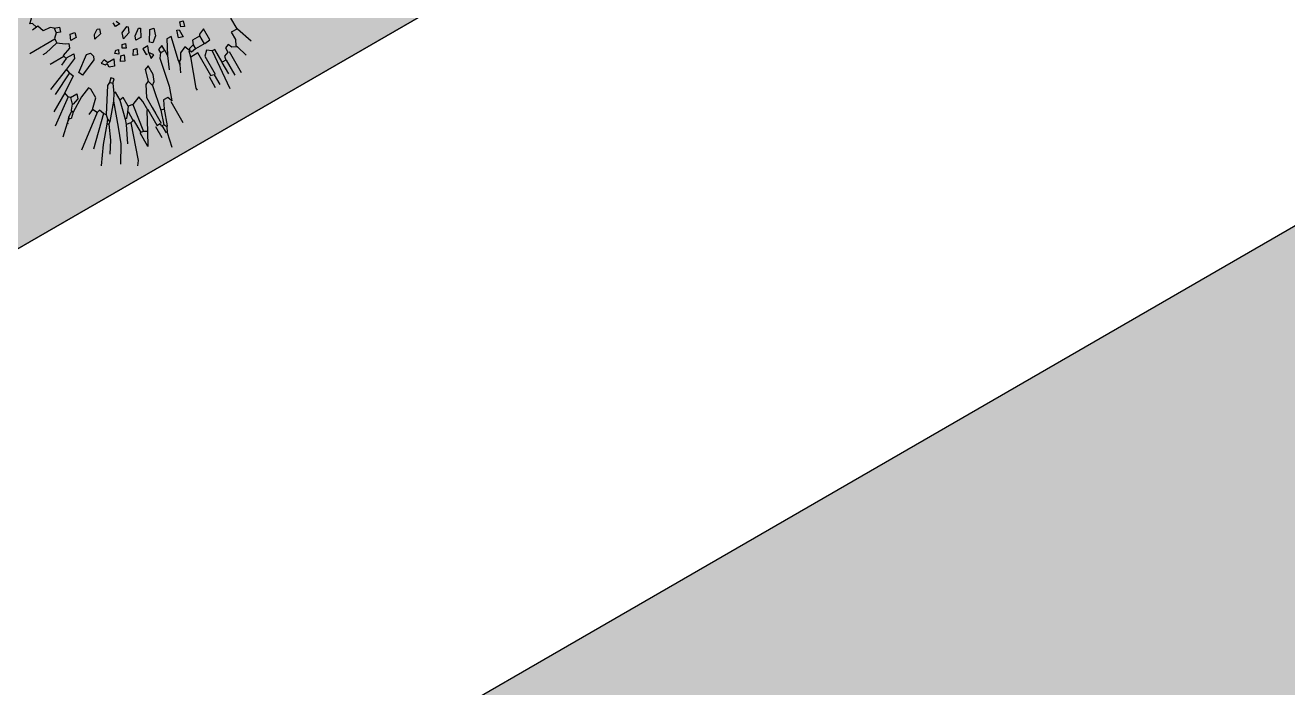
# Model space of a CAD drawing. Header units: metres. Extents: x 97 to 197, y 104 to 205.
# Drawn here: x 141.2316 to 141.6646, y 145.0673 to 145.2944 of the extents above; entities that cross this region are included whole.
import ezdxf

# ---------------------------------------------------------------- set-up
doc = ezdxf.new("R2010")
doc.units = ezdxf.units.M
doc.layers.get('0').update_dxf_attribs({"plot": 0})
doc.layers.add('00-AUX1', color=200, linetype='Continuous', plot=False)
for name, color, linetype in [('18-HATCH', 1, 'Continuous'), ('21-FAC_3º', 3, 'Continuous'), ('22-FAC_4º', 2, 'Continuous'), ('6-VEGETAÇÃO', 104, 'Continuous')]:
    doc.layers.add(name, color=color, linetype=linetype)

# ---------------------------------------------------------------- blocks, each defined once
blk = doc.blocks.new('arb-alz-72')
at = {"color": 94, "linetype": 'Continuous'}
for points in [[(1.482, 4.314), (1.621, 4.361)], [(1.482, 4.311), (1.382, 4.311)], [(1.482, 4.314), (1.482, 4.258), (1.548, 4.258), (1.594, 4.235), (1.607, 4.242)], [(1.607, 4.242), (1.588, 4.202), (1.554, 4.189), (1.568, 4.155), (1.607, 4.155)], [(1.607, 4.242), (1.7, 4.268)], [(1.607, 4.165), (1.799, 4.165)], [(1.607, 4.155), (1.621, 4.116), (1.654, 4.109)], [(1.455, 4.03), (1.449, 4.079), (1.349, 4.079), (1.369, 4.03), (1.382, 4.023)], [(1.535, 4.05), (1.508, 4.016), (1.541, 3.98), (1.707, 3.98)], [(1.654, 4.076), (1.535, 4.076), (1.535, 4.05)], [(1.535, 4.05), (1.866, 4.023)], [(1.654, 4.112), (1.793, 4.112)], [(1.654, 4.109), (1.654, 4.076)], [(1.654, 4.073), (1.76, 4.073)], [(1.21, 3.97), (1.257, 3.957), (1.243, 3.93), (1.204, 3.944), (1.21, 3.97)], [(1.455, 4.026), (1.382, 4.026)], [(1.382, 4.023), (1.382, 3.957), (1.416, 3.944)], [(1.416, 3.944), (1.429, 3.904), (1.442, 3.897)], [(1.416, 3.944), (1.455, 3.944)], [(1.455, 3.944), (1.462, 3.904), (1.442, 3.897)], [(1.455, 4.03), (1.455, 3.944)], [(1.7, 3.944), (1.492, 3.944), (1.492, 3.878)], [(1.707, 3.97), (1.7, 3.937)], [(1.707, 3.97), (1.799, 3.97)], [(1.257, 3.907), (1.323, 3.907), (1.31, 3.871), (1.25, 3.891), (1.257, 3.907)], [(1.442, 3.897), (1.396, 3.878), (1.422, 3.825), (1.468, 3.798), (1.475, 3.785)], [(1.442, 3.897), (1.442, 3.891)], [(1.442, 3.891), (1.488, 3.878)], [(1.488, 3.878), (1.727, 3.791), (1.746, 3.791)], [(1.7, 3.927), (1.799, 3.927)], [(1.144, 3.738), (1.204, 3.719), (1.243, 3.672), (1.224, 3.652), (1.138, 3.705), (1.144, 3.738)], [(1.468, 3.778), (1.27, 3.825), (1.27, 3.785), (1.389, 3.725)], [(1.475, 3.785), (1.468, 3.778)], [(1.468, 3.778), (1.502, 3.772)], [(1.475, 3.785), (1.502, 3.772)], [(1.502, 3.772), (1.561, 3.745)], [(1.091, 3.646), (1.157, 3.613), (1.157, 3.566), (1.124, 3.58), (1.085, 3.633), (1.091, 3.646)], [(1.343, 3.725), (1.296, 3.725), (1.31, 3.686), (1.343, 3.686)], [(1.296, 3.606), (1.343, 3.599), (1.329, 3.633), (1.303, 3.613), (1.296, 3.606)], [(1.343, 3.725), (1.343, 3.686)], [(1.343, 3.725), (1.389, 3.725)], [(1.343, 3.686), (1.376, 3.659), (1.607, 3.613), (1.72, 3.573)], [(1.389, 3.725), (1.495, 3.679)], [(1.032, 3.566), (1.078, 3.547), (1.098, 3.487), (1.051, 3.5), (1.025, 3.56), (1.032, 3.566)], [(1.217, 3.54), (1.263, 3.52), (1.25, 3.487), (1.21, 3.513), (1.217, 3.54)], [(1.296, 3.606), (1.243, 3.626), (1.243, 3.58), (1.296, 3.58), (1.296, 3.593)], [(1.296, 3.606), (1.296, 3.599)], [(1.535, 3.5), (1.515, 3.527), (1.462, 3.55), (1.382, 3.55), (1.396, 3.513), (1.488, 3.487)], [(1.72, 3.573), (1.68, 3.56), (1.68, 3.52), (1.746, 3.487)], [(1.72, 3.563), (1.912, 3.563)], [(0.946, 3.507), (0.979, 3.52), (0.979, 3.48), (0.946, 3.48)], [(1.138, 3.48), (1.171, 3.467), (1.157, 3.441), (1.131, 3.454), (1.138, 3.48)], [(1.21, 3.427), (1.257, 3.408), (1.243, 3.374), (1.204, 3.401), (1.21, 3.427)], [(1.535, 3.5), (1.488, 3.487)], [(1.488, 3.487), (1.502, 3.46), (1.594, 3.411), (1.687, 3.411), (1.746, 3.411), (1.832, 3.411)], [(1.535, 3.5), (1.74, 3.46)], [(1.746, 3.487), (1.74, 3.46)], [(1.74, 3.46), (1.852, 3.421)], [(1.746, 3.487), (1.872, 3.441), (1.879, 3.434)], [(1.879, 3.434), (1.852, 3.421)], [(1.879, 3.434), (1.919, 3.414)], [(0.932, 3.361), (0.972, 3.348), (0.985, 3.288), (0.952, 3.302), (0.926, 3.341), (0.932, 3.361)], [(1.151, 3.408), (1.184, 3.394), (1.164, 3.368), (1.144, 3.388), (1.151, 3.408)], [(1.197, 3.282), (1.197, 3.341), (1.25, 3.315), (1.237, 3.275), (1.21, 3.275)], [(1.687, 3.371), (1.607, 3.371), (1.561, 3.361), (1.588, 3.288)], [(1.832, 3.374), (1.687, 3.374), (1.687, 3.361)], [(1.687, 3.361), (1.832, 3.282)], [(1.832, 3.401), (1.832, 3.368)], [(1.832, 3.401), (1.852, 3.401)], [(1.832, 3.358), (1.932, 3.358)], [(1.852, 3.421), (1.852, 3.401)], [(1.919, 3.408), (1.852, 3.408)], [(1.919, 3.414), (2.038, 3.388)], [(1.197, 3.282), (1.164, 3.269), (1.177, 3.235), (1.204, 3.255), (1.204, 3.275)], [(1.197, 3.282), (1.204, 3.275)], [(1.363, 3.235), (1.336, 3.262), (1.316, 3.242), (1.343, 3.216)], [(1.363, 3.235), (1.343, 3.216)], [(1.363, 3.235), (1.435, 3.202)], [(1.581, 3.249), (1.502, 3.249), (1.508, 3.216)], [(1.588, 3.288), (1.581, 3.249)], [(1.581, 3.249), (1.621, 3.222)], [(1.588, 3.288), (1.819, 3.255)], [(1.7, 3.229), (1.621, 3.229)], [(1.7, 3.235), (1.707, 3.202)], [(1.7, 3.232), (1.813, 3.232)], [(1.832, 3.282), (1.938, 3.226), (1.813, 3.226)], [(1.819, 3.255), (1.813, 3.229)], [(1.832, 3.282), (1.819, 3.255)], [(0.859, 3.176), (0.899, 3.163), (0.899, 3.116), (0.853, 3.136), (0.859, 3.176)], [(1.098, 3.209), (1.124, 3.196), (1.184, 3.057), (1.151, 3.044), (1.058, 3.169), (1.065, 3.202), (1.098, 3.209)], [(1.343, 3.216), (1.356, 3.189), (1.502, 3.096), (1.554, 3.063)], [(1.508, 3.219), (1.435, 3.219), (1.435, 3.202)], [(1.435, 3.202), (1.488, 3.169)], [(1.488, 3.169), (1.614, 3.063)], [(1.488, 3.169), (1.687, 3.096), (1.813, 3.05), (1.952, 2.964)], [(1.508, 3.216), (1.66, 3.176)], [(1.621, 3.222), (1.66, 3.189), (1.66, 3.176)], [(1.66, 3.176), (1.7, 3.163)], [(1.707, 3.202), (1.7, 3.163)], [(1.7, 3.163), (1.839, 3.096)], [(1.707, 3.202), (1.998, 3.103), (2.031, 3.077)], [(0.747, 3.05), (0.727, 3.024), (0.721, 2.964), (0.668, 2.944), (0.668, 2.931)], [(0.747, 3.05), (0.76, 3.09), (0.8, 3.077), (0.787, 3.044)], [(0.747, 3.05), (0.787, 3.044)], [(0.787, 3.044), (0.82, 3.01)], [(0.859, 3.01), (0.899, 3.063), (0.912, 3.09), (0.946, 3.077), (0.972, 3.004)], [(1.002, 3.01), (1.002, 3.083), (1.038, 3.07), (1.078, 2.971)], [(1.462, 2.991), (1.396, 3.06), (1.316, 3.06), (1.296, 3.05), (1.329, 2.964), (1.402, 2.845)], [(1.535, 3.05), (1.495, 3.037), (1.502, 3.01)], [(1.554, 3.063), (1.535, 3.05)], [(1.535, 3.05), (1.74, 2.838)], [(1.554, 3.063), (1.588, 3.057)], [(1.614, 3.063), (1.588, 3.057)], [(1.588, 3.057), (1.621, 3.03)], [(1.614, 3.063), (1.627, 3.044)], [(1.627, 3.044), (1.621, 3.03)], [(1.621, 3.03), (1.746, 2.924), (1.885, 2.825)], [(1.627, 3.044), (1.746, 2.991), (1.839, 2.931)], [(0.668, 2.931), (0.628, 2.918), (0.621, 2.898), (0.588, 2.931), (0.568, 2.924)], [(0.668, 2.931), (0.674, 2.891)], [(0.82, 3.01), (0.859, 3.01)], [(0.826, 3.01), (0.826, 2.779)], [(0.859, 3.01), (0.886, 2.891), (0.886, 2.865)], [(1.005, 3.01), (0.972, 3.004)], [(0.982, 3.004), (0.982, 2.878)], [(1.005, 3.01), (1.032, 2.951)], [(1.118, 2.977), (1.078, 2.971)], [(1.078, 2.971), (1.157, 2.779)], [(1.118, 2.977), (1.151, 2.991), (1.237, 2.865)], [(1.118, 2.977), (1.21, 2.792)], [(1.29, 2.885), (1.29, 2.944), (1.329, 2.931), (1.349, 2.878), (1.343, 2.871)], [(1.502, 3.01), (1.462, 2.991)], [(1.462, 2.991), (1.482, 2.944)], [(1.502, 3.01), (1.7, 2.752)], [(1.277, 2.871), (1.237, 2.865)], [(1.237, 2.865), (1.323, 2.713)], [(1.29, 2.885), (1.277, 2.871)], [(1.277, 2.871), (1.429, 2.666)], [(1.29, 2.885), (1.343, 2.871)], [(1.343, 2.871), (1.382, 2.838), (1.389, 2.838)], [(1.402, 2.845), (1.389, 2.838)], [(1.389, 2.838), (1.422, 2.792)], [(1.402, 2.845), (1.442, 2.805), (1.429, 2.792)], [(1.422, 2.792), (1.449, 2.766)], [(1.422, 2.792), (1.429, 2.792)], [(1.429, 2.792), (1.435, 2.792)], [(1.435, 2.792), (1.449, 2.766)], [(1.449, 2.766), (1.455, 2.759)], [(1.455, 2.759), (1.462, 2.766)], [(1.455, 2.759), (1.535, 2.673)]]:
    blk.add_lwpolyline(points, dxfattribs=at)
blk = doc.blocks.new('*U116')
at = {"color": 2, "xscale": 0.04295693752754914, "yscale": 0.04295693752754914, "zscale": 0.04295693752754914, "rotation": 270}
blk.add_blockref('arb-alz-72', (-0.12093, 0.0011), dxfattribs=at)
blk = doc.blocks.new('*U117')
at = {"layer": '6-VEGETAÇÃO', "color": 0, "linetype": 'ByBlock', "lineweight": -2, "transparency": 16777216}
blk.add_blockref('*U116', (0.25, 0), dxfattribs=at)

msp = doc.modelspace()

# ---------------------------------------------------------------- hatches: boundary and pattern name
at = {"layer": '18-HATCH', "true_color": 0xadddf7, "transparency": 33554508}
h = msp.add_hatch(color=141, dxfattribs=at)
h.dxf.hatch_style = 1
h.paths.add_polyline_path([(153.94813, 139.85973), (153.5895, 139.65268), (153.10307, 140.1391), (150.59899, 138.69336), (151.87466, 133.93249), (151.51603, 133.72543), (149.99969, 136.35181), (146.9686, 134.60181), (147.39296, 133.86681), (147.30635, 133.81681), (148.92696, 131.00983), (157.17448, 135.77154), (147.16447, 153.10938), (138.91695, 148.34768), (140.66675, 145.31693), (140.75336, 145.36693), (140.93687, 145.04908), (145.53713, 147.70504), (144.43905, 148.80312), (144.79768, 149.01018)])
at = {"layer": '18-HATCH', "transparency": 33554636}
h = msp.add_hatch(dxfattribs=at)
h.set_pattern_fill('LEGNO1', color=253, scale=0.5, angle=-270, pattern_type=2)
h.set_pattern_definition([(30, (99.98263, 121.40414), (-0.25, 0.4330127), [0.1, -0.15, 0.05, -0.2]), (30, (100.2795, 121.58997), (-0.25, 0.4330127), [0.1, -0.4]), (30, (100.2237, 121.5866), (-0.25, 0.4330127), [0.05, -0.45]), (30, (99.9793, 121.45995), (-0.25, 0.4330127), [0.025, -0.35, 0.025, -0.1]), (30, (100.11834, 121.5691), (-0.25, 0.4330127), [0.1, -0.15, 0.025, -0.225]), (30, (100.00383, 121.5174), (-0.25, 0.4330127), [0.075, -0.425]), (30, (100.10584, 121.59075), (-0.25, 0.4330127), [0.15, -0.35]), (30, (99.9697, 121.52657), (-0.25, 0.4330127), [0.1, -0.4]), (30, (100.13664, 121.6374), (-0.25, 0.4330127), [0.25, -0.25]), (30, (99.99423, 121.58405), (-0.25, 0.4330127), [0.05, -0.15, 0.1, -0.2]), (30, (100.2911, 121.76987), (-0.25, 0.4330127), [0.1, -0.4]), (30, (100.19824, 121.7307), (-0.25, 0.4330127), [0.05, -0.45]), (30, (100.1054, 121.6915), (-0.25, 0.4330127), [0.05, -0.45]), (30, (99.88263, 121.57735), (-0.25, 0.4330127), [0.1, -0.4]), (30, (100.0929, 121.71317), (-0.25, 0.4330127), [0.1, -0.4]), (30, (100.0804, 121.7348), (-0.25, 0.4330127), [0.1, -0.1, 0.1, -0.2]), (30, (99.9813, 121.7065), (-0.25, 0.4330127), [0.05, -0.25, 0.1, -0.1]), (30, (100.06164, 121.7673), (-0.25, 0.4330127), [0.15, -0.35]), (30, (100.04914, 121.78895), (-0.25, 0.4330127), [0.1, -0.4]), (30, (99.8697, 121.6998), (-0.25, 0.4330127), [0.15, -0.2, 0.05, -0.1]), (30, (99.8572, 121.72143), (-0.25, 0.4330127), [0.25, -0.25]), (30, (100.11074, 121.88225), (-0.25, 0.4330127), [0.05, -0.45]), (30, (99.9746, 121.8181), (-0.25, 0.4330127), [0.1, -0.4]), (30, (99.88173, 121.7789), (-0.25, 0.4330127), [0.05, -0.2, 0.05, -0.2]), (30, (99.8322, 121.76473), (-0.25, 0.4330127), [0.05, -0.15, 0.1, -0.2]), (30, (99.91254, 121.82555), (-0.25, 0.4330127), [0.05, -0.25, 0.05, -0.15]), (30, (99.9929, 121.8864), (-0.25, 0.4330127), [0.15, -0.35]), (30, (99.8072, 121.80803), (-0.25, 0.4330127), [0.1, -0.4]), (30, (100.01744, 121.94386), (-0.25, 0.4330127), [0.05, -0.45]), (30, (100.0978, 122.0047), (-0.25, 0.4330127), [0.05, -0.45]), (44.03624, (100.26699, 121.61162), (0.4330127, 0.25), [0.0515, -2.0100528]), (44.03624, (100.25404, 121.73405), (0.4330127, 0.25), [0.0515, -2.0100528]), (44.03624, (100.06074, 121.96886), (0.4330127, 0.25), [0.0515, -2.0100528]), (44.03624, (100.02459, 121.73148), (0.4330127, 0.25), [0.0515, -2.0100528]), (44.03624, (100.07369, 121.84643), (0.4330127, 0.25), [0.0515, -2.0100528]), (44.03624, (100.13574, 121.83895), (0.4330127, 0.25), [0.0515, -2.0100528]), (44.03624, (99.87548, 121.78973), (0.4330127, 0.25), [0.0515, -2.0100528]), (44.03624, (100.06119, 121.86808), (0.4330127, 0.25), [0.0515, -2.0100528]), (44.03624, (100.24154, 121.7557), (0.4330127, 0.25), [0.103, -1.9585528]), (44.03624, (100.17949, 121.76317), (0.4330127, 0.25), [0.103, -1.9585528]), (44.03624, (100.16699, 121.78482), (0.4330127, 0.25), [0.103, -1.9585528]), (195.96376, (100.11834, 121.5691), (-0.4330127, -0.25), [0.0515, -0.103, 0.0515, -1.8555528]), (195.96376, (99.99423, 121.58405), (-0.4330127, -0.25), [0.0515, -2.0100528]), (195.96376, (99.88173, 121.7789), (-0.4330127, -0.25), [0.103, -1.9585528]), (224.03624, (100.27949, 121.58997), (-0.4330127, -0.25), [0.0515, -2.0100528]), (15.96376, (100.36609, 121.63997), (0.4330127, 0.25), [0.0515, -2.0100528]), (15.96376, (100.14869, 121.71652), (0.4330127, 0.25), [0.0515, -2.0100528]), (15.96376, (100.19154, 121.8423), (0.4330127, 0.25), [0.0515, -2.0100528]), (15.96376, (99.99959, 121.77478), (0.4330127, 0.25), [0.0515, -2.0100528]), (15.96376, (99.92504, 121.8039), (0.4330127, 0.25), [0.0515, -2.0100528]), (15.96376, (99.95584, 121.85055), (0.4330127, 0.25), [0.0515, -2.0100528]), (15.96376, (99.99959, 121.77478), (0.4330127, 0.25), [0.0515, -2.0100528]), (15.96376, (100.09199, 121.91473), (0.4330127, 0.25), [0.206, -1.8555528]), (15.96376, (100.00093, 121.47245), (0.4330127, 0.25), [0.206, -1.8555528]), (15.96376, (100.02548, 121.52992), (0.4330127, 0.25), [0.206, -1.8555528]), (15.96376, (100.05629, 121.57657), (0.4330127, 0.25), [0.0515, -0.103, 0.103, -1.8040528]), (15.96376, (100.03754, 121.60905), (0.4330127, 0.25), [0.103, -0.103, 0.103, -1.7525528]), (15.96376, (99.96923, 121.62735), (0.4330127, 0.25), [0.206, -1.8555528]), (15.96376, (99.90718, 121.63482), (0.4330127, 0.25), [0.206, -1.8555528]), (15.96376, (99.89468, 121.65648), (0.4330127, 0.25), [0.206, -1.8555528]), (15.96376, (100.12279, 121.96138), (0.4330127, 0.25), [0.0515, -2.0100528]), (15.96377, (100.14109, 122.02968), (0.43301265, 0.25000008), [0.103, -1.9585528]), (15.96377, (99.89379, 121.85803), (0.43301265, 0.25000008), [0.103, -1.9585528]), (15.96376, (100.06923, 121.45414), (0.4330127, 0.25), [0.206, -1.8555528]), (15.96376, (100.15404, 121.90725), (0.4330127, 0.25), [0.1545, -1.9070528]), (15.96376, (100.21609, 121.89978), (0.4330127, 0.25), [0.309, -1.7525528])])
h.paths.add_polyline_path([(144.45224, 144.81208), (144.32724, 145.02859), (141.81577, 143.57859), (141.94077, 143.36208)])
h.paths.add_polyline_path([(143.70181, 146.11188), (143.57681, 146.32838), (141.06533, 144.87838), (141.19033, 144.66188), (141.27693, 144.71188)])
h.paths.add_polyline_path([(147.3215, 145.92067), (147.13849, 146.10368), (144.69207, 144.69125), (144.81707, 144.47474), (144.90368, 144.52474)])
h.paths.add_polyline_path([(148.41994, 144.82179), (148.32871, 144.91346), (148.23721, 145.00496), (145.44251, 143.39145), (145.56751, 143.17494)])

# ---------------------------------------------------------------- linework, layer by layer
at = {"layer": '00-AUX1'}
msp.add_lwpolyline([(138.91695, 148.34768), (147.16447, 153.10938), (157.17448, 135.77154), (148.92696, 131.00983), (147.30635, 133.81681), (147.39296, 133.86681), (146.9686, 134.60181), (149.99969, 136.35181), (151.51603, 133.72543), (151.87466, 133.93249), (150.59899, 138.69336), (153.10307, 140.1391), (153.5895, 139.65268), (153.94813, 139.85973), (144.79768, 149.01018), (144.43905, 148.80312), (145.53713, 147.70504), (140.93687, 145.04908), (140.75336, 145.36693), (140.66675, 145.31693), (138.91695, 148.34768)], dxfattribs=at)
at = {"layer": '21-FAC_3º'}
msp.add_lwpolyline([(143.57681, 146.32838), (143.70181, 146.11188), (141.19033, 144.66188), (141.06533, 144.87838)], close=True, dxfattribs=at)
at = {"layer": '22-FAC_4º'}
msp.add_line((140.93687, 145.04908), (145.53713, 147.70504), dxfattribs=at)

# ---------------------------------------------------------------- block references
at = {"layer": '6-VEGETAÇÃO', "rotation": 29.99999999999698}
msp.add_blockref('*U117', (141.00076, 145.19017, -0.02214), dxfattribs=at)

doc.saveas('drawing.dxf')
